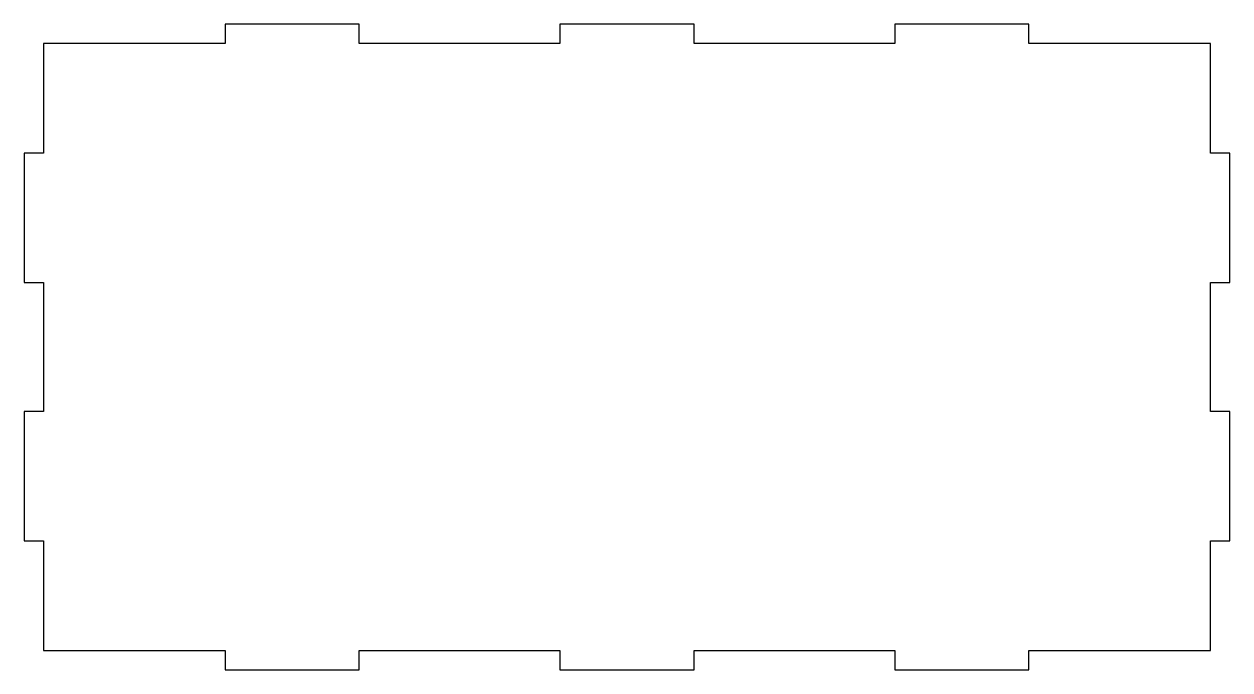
# Model space of a CAD drawing. Header units: millimetres. Extents: x 0 to 280, y 0 to 150.
import ezdxf

# ---------------------------------------------------------------- set-up
doc = ezdxf.new("R2010")
doc.units = ezdxf.units.MM
doc.layers.get('0').update_dxf_attribs({"linetype": 'CONTINUOUS'})

msp = doc.modelspace()

# ---------------------------------------------------------------- linework, layer by layer
msp.add_lwpolyline([(4.5, 30), (4.5, 4.5), (46.67, 4.5), (46.67, 0), (77.78, 0), (77.78, 4.5), (124.44, 4.5), (124.44, 0), (155.56, 0), (155.56, 4.5), (202.22, 4.5), (202.22, 0), (233.33, 0), (233.33, 4.5), (275.5, 4.5), (275.5, 30), (280, 30), (280, 60), (275.5, 60), (275.5, 90), (280, 90), (280, 120), (275.5, 120), (275.5, 145.5), (233.33, 145.5), (233.33, 150), (202.22, 150), (202.22, 145.5), (155.56, 145.5), (155.56, 150), (124.44, 150), (124.44, 145.5), (77.78, 145.5), (77.78, 150), (46.67, 150), (46.67, 145.5), (4.5, 145.5), (4.5, 120), (0, 120), (0, 90), (4.5, 90), (4.5, 60), (0, 60), (0, 30)], close=True)

doc.saveas('drawing.dxf')
